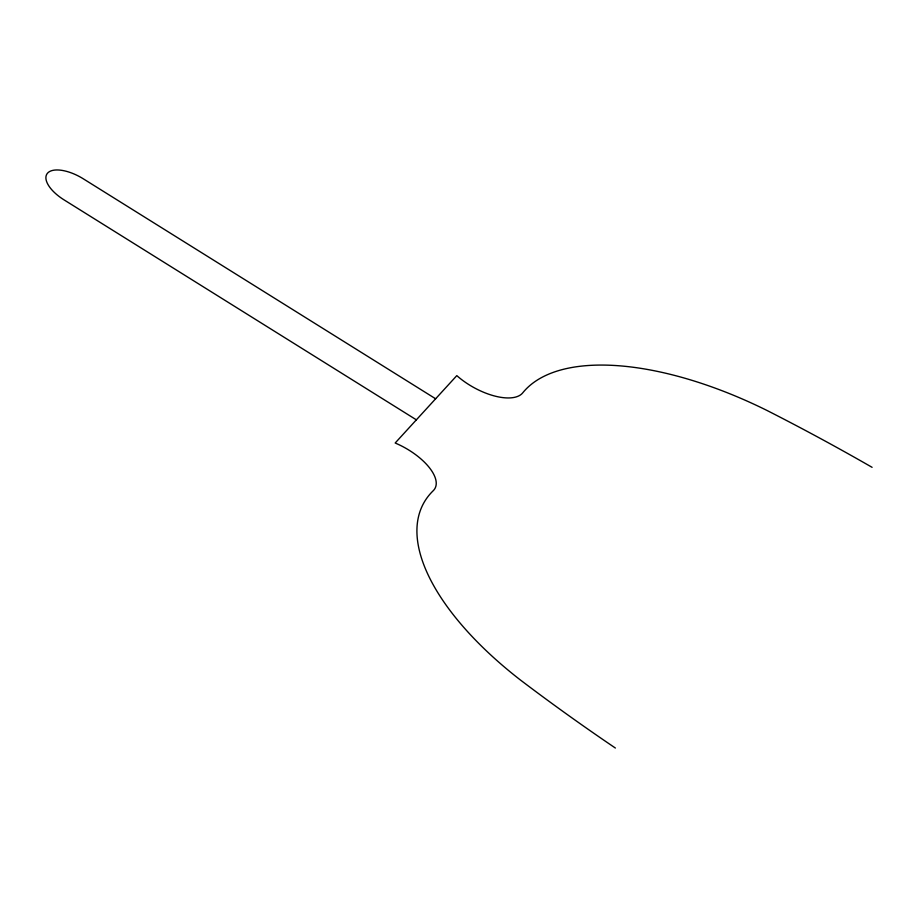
<?xml version="1.0" encoding="UTF-8"?>
<svg xmlns="http://www.w3.org/2000/svg" width="918" height="918" viewBox="0 0 918 918"><rect width="100%" height="100%" fill="white"/><g stroke="black" fill="none" stroke-linecap="round" stroke-linejoin="round"><path stroke-width="1.38" d="M435.625 398.779L83.228 178.769A30.764 13.965 29.2 0 0 47.621 173.077A30.764 13.965 29.2 0 0 63.973 199.826L416.37 419.836M615.37 748.032A1061.311 481.824 29.2 0 1 520.254 679.882A249.478 113.258 29.2 0 1 433.227 490.717A45.98 20.873 29.2 0 0 395.176 443.004L456.808 375.623A45.98 20.873 29.2 0 0 522.755 392.824A249.478 113.258 29.2 0 1 766.771 410.346A1061.311 481.824 29.2 0 1 872.1 467.331"/></g></svg>
